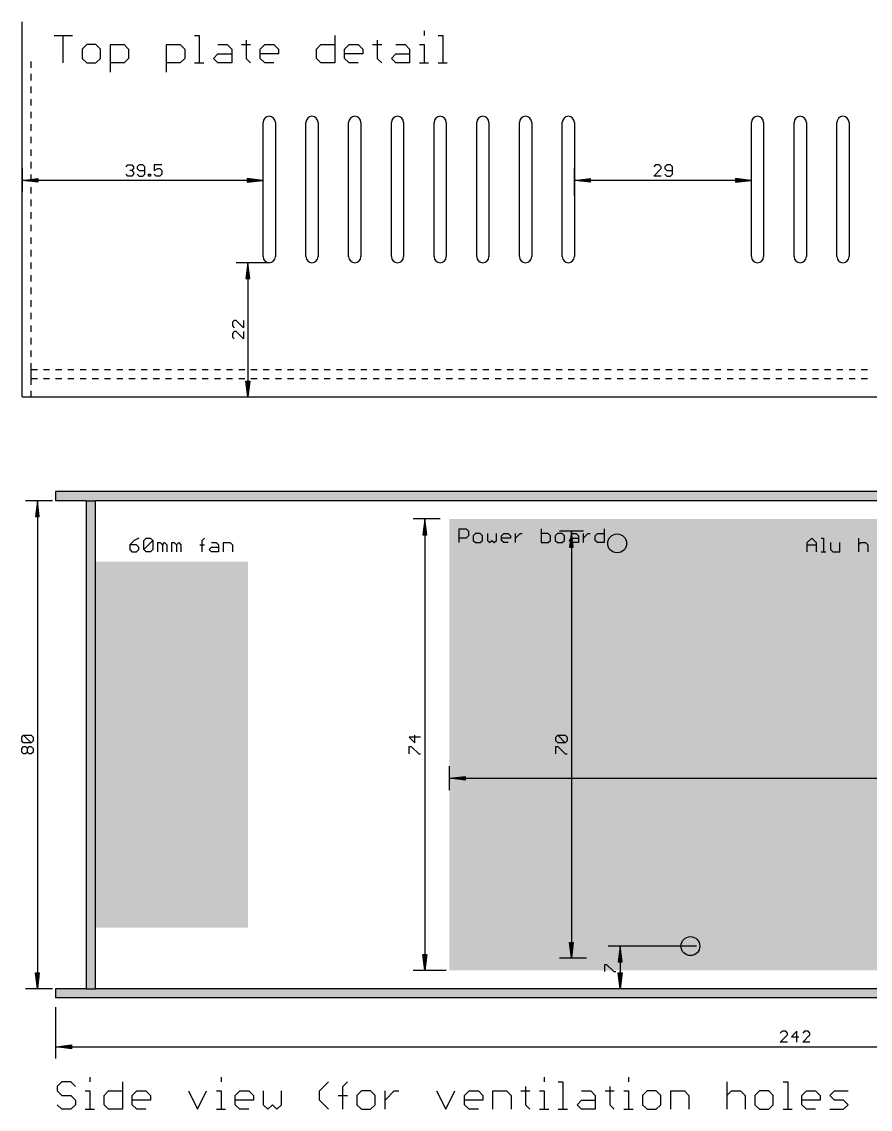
# Model space of a CAD drawing. Extents: x -7 to 590, y -63 to 445.
# Drawn here: x 300.4 to 439.5, y -19.7 to 158.5 of the extents above; entities that cross this region are included whole.
import ezdxf

# ---------------------------------------------------------------- set-up
doc = ezdxf.new("R2010")
doc.units = 0
for name, color, linetype in [('113', 4, 'CONTINUOUS'), ('114', 253, 'CONTINUOUS'), ('115', 82, 'CONTINUOUS'), ('117', 253, 'CONTINUOUS'), ('135', 253, 'CONTINUOUS'), ('20', 7, 'CONTINUOUS'), ('47', 2, 'CONTINUOUS')]:
    doc.layers.add(name, color=color, linetype=linetype)

# ---------------------------------------------------------------- blocks, each defined once
blk = doc.blocks.new('RECT')
blk.add_solid([(-0.5, -0.5), (0.5, -0.5), (-0.5, 0.5), (0.5, 0.5)])

msp = doc.modelspace()

# ---------------------------------------------------------------- linework, layer by layer
at = {"layer": '113'}
for p, q in [((340, 120), (340, 142)), ((342, 142), (342, 120)), ((347, 120), (347, 142)), ((349, 142), (349, 120)), ((354, 120), (354, 142)), ((356, 142), (356, 120)), ((361, 120), (361, 142)), ((363, 142), (363, 120)), ((368, 120), (368, 142)), ((370, 142), (370, 120)), ((375, 120), (375, 142)), ((377, 142), (377, 120)), ((382, 120), (382, 142)), ((384, 142), (384, 120)), ((389, 120), (389, 142)), ((391, 142), (391, 120)), ((420, 120), (420, 142)), ((422, 142), (422, 120)), ((427, 120), (427, 142)), ((429, 142), (429, 120)), ((434, 120), (434, 142)), ((436, 142), (436, 120))]:
    msp.add_line(p, q, dxfattribs=at)
for centre, start, end in [((341, 142), 90, 180), ((341, 142), 0, 90), ((348, 142), 90, 180), ((348, 142), 0, 90), ((355, 142), 90, 180), ((355, 142), 0, 90), ((362, 142), 90, 180), ((362, 142), 0, 90), ((369, 142), 90, 180), ((369, 142), 0, 90), ((376, 142), 90, 180), ((376, 142), 0, 90), ((383, 142), 90, 180), ((383, 142), 0, 90), ((390, 142), 90, 180), ((390, 142), 0, 90), ((421, 142), 90, 180), ((421, 142), 0, 90), ((428, 142), 90, 180), ((428, 142), 0, 90), ((435, 142), 90, 180), ((435, 142), 0, 90), ((341, 120), 180, 270), ((341, 120), 270, 0), ((348, 120), 180, 270), ((348, 120), 270, 0), ((355, 120), 180, 270), ((355, 120), 270, 0), ((362, 120), 180, 270), ((362, 120), 270, 0), ((369, 120), 180, 270), ((369, 120), 270, 0), ((376, 120), 180, 270), ((376, 120), 270, 0), ((383, 120), 180, 270), ((383, 120), 270, 0), ((390, 120), 180, 270), ((390, 120), 270, 0), ((421, 120), 180, 270), ((421, 120), 270, 0), ((428, 120), 180, 270), ((428, 120), 270, 0), ((435, 120), 180, 270), ((435, 120), 270, 0)]:
    msp.add_arc(centre, 1, start, end, dxfattribs=at)
at = {"layer": '115'}
for centre in [(398, 73), (410, 7)]:
    msp.add_circle(centre, 1.55, dxfattribs=at)
at = {"layer": '135'}
for p, q in [((372.127, 73.127), (372.127, 75.3749)), ((372.127, 75.3749), (373.251, 75.3749)), ((373.251, 75.3749), (373.6256, 75.0003)), ((373.6256, 75.0003), (373.6256, 74.251)), ((385.5551, 75.3749), (385.5551, 73.127)), ((395.8779, 75.3749), (395.8779, 73.127)), ((318.8763, 73.5003), (318.127, 72.751)), ((319.6256, 73.8749), (318.8763, 73.5003)), ((320.429, 73.5003), (320.8036, 73.8749)), ((320.429, 72.0017), (320.429, 73.5003)), ((320.429, 72.0017), (321.9276, 73.5003)), ((320.8036, 73.8749), (321.5529, 73.8749)), ((321.5529, 73.8749), (321.9276, 73.5003)), ((321.9276, 73.5003), (321.9276, 72.0017)), ((322.7309, 71.627), (322.7309, 73.1256)), ((322.7309, 73.1256), (323.1056, 73.1256)), ((323.1056, 73.1256), (323.4802, 72.751)), ((323.4802, 72.751), (323.8549, 73.1256)), ((323.8549, 73.1256), (324.2295, 72.751)), ((325.0329, 71.627), (325.0329, 73.1256)), ((325.0329, 73.1256), (325.4076, 73.1256)), ((325.4076, 73.1256), (325.7822, 72.751)), ((325.7822, 72.751), (326.1569, 73.1256)), ((326.1569, 73.1256), (326.5315, 72.751)), ((330.0115, 73.5003), (330.3861, 73.8749)), ((330.0115, 71.627), (330.0115, 73.5003)), ((331.5461, 73.1256), (332.2954, 73.1256)), ((332.2954, 73.1256), (332.6701, 72.751)), ((333.4734, 71.627), (333.4734, 73.1256)), ((333.4734, 73.1256), (334.5974, 73.1256)), ((334.5974, 73.1256), (334.9721, 72.751)), ((373.251, 73.8763), (372.127, 73.8763)), ((373.6256, 74.251), (373.251, 73.8763)), ((374.8036, 74.6256), (374.429, 74.251)), ((374.429, 74.251), (374.429, 73.5017)), ((374.429, 73.5017), (374.8036, 73.127)), ((375.5529, 74.6256), (374.8036, 74.6256)), ((374.8036, 73.127), (375.5529, 73.127)), ((375.9276, 74.251), (375.5529, 74.6256)), ((375.5529, 73.127), (375.9276, 73.5017)), ((375.9276, 73.5017), (375.9276, 74.251)), ((376.7309, 74.6256), (376.7309, 73.5017)), ((376.7309, 73.5017), (377.1056, 73.127)), ((377.1056, 73.127), (377.4802, 73.5017)), ((377.4802, 73.5017), (377.8549, 73.127)), ((377.8549, 73.127), (378.2295, 73.5017)), ((378.2295, 73.5017), (378.2295, 74.6256)), ((379.0329, 74.251), (379.4076, 74.6256)), ((379.0329, 73.5017), (379.0329, 74.251)), ((380.5315, 73.8763), (379.0329, 73.8763)), ((379.4076, 73.127), (379.0329, 73.5017)), ((379.4076, 74.6256), (380.1569, 74.6256)), ((380.1569, 73.127), (379.4076, 73.127)), ((380.1569, 74.6256), (380.5315, 74.251)), ((380.5315, 74.251), (380.5315, 73.8763)), ((381.3349, 73.127), (381.3349, 74.6256)), ((381.3349, 73.8763), (382.0842, 74.6256)), ((382.0842, 74.6256), (382.4588, 74.6256)), ((386.6791, 74.6256), (385.5551, 74.6256)), ((385.5551, 73.127), (386.6791, 73.127)), ((387.0537, 74.251), (386.6791, 74.6256)), ((386.6791, 73.127), (387.0537, 73.5017)), ((387.0537, 73.5017), (387.0537, 74.251)), ((388.2318, 74.6256), (387.8571, 74.251)), ((387.8571, 74.251), (387.8571, 73.5017)), ((387.8571, 73.5017), (388.2318, 73.127)), ((388.9811, 74.6256), (388.2318, 74.6256)), ((388.2318, 73.127), (388.9811, 73.127)), ((389.3557, 74.251), (388.9811, 74.6256)), ((388.9811, 73.127), (389.3557, 73.5017)), ((389.3557, 73.5017), (389.3557, 74.251)), ((390.1591, 73.5017), (390.5337, 73.8763)), ((390.5337, 73.127), (390.1591, 73.5017)), ((390.5337, 74.6256), (391.283, 74.6256)), ((390.5337, 73.8763), (391.6577, 73.8763)), ((391.6577, 73.127), (390.5337, 73.127)), ((391.283, 74.6256), (391.6577, 74.251)), ((391.6577, 74.251), (391.6577, 73.127)), ((392.461, 73.127), (392.461, 74.6256)), ((392.461, 73.8763), (393.2103, 74.6256)), ((393.2103, 74.6256), (393.585, 74.6256)), ((394.3793, 74.251), (394.754, 74.6256)), ((394.3793, 73.5017), (394.3793, 74.251)), ((394.754, 73.127), (394.3793, 73.5017)), ((394.754, 74.6256), (395.8779, 74.6256)), ((395.8779, 73.127), (394.754, 73.127)), ((429.127, 73.1256), (429.8763, 73.8749)), ((429.127, 71.627), (429.127, 73.1256)), ((429.8763, 73.8749), (430.6256, 73.1256)), ((430.6256, 73.1256), (430.6256, 71.627)), ((431.429, 73.8749), (431.8036, 73.8749)), ((431.8036, 73.8749), (431.8036, 71.627)), ((432.9636, 73.1256), (432.9636, 72.0017)), ((434.4622, 71.627), (434.4622, 73.1256)), ((437.5675, 73.8749), (437.5675, 71.627)), ((437.5675, 72.751), (437.9422, 73.1256)), ((437.9422, 73.1256), (438.6915, 73.1256)), ((438.6915, 73.1256), (439.0662, 72.751)), ((318.127, 72.751), (318.127, 72.0017)), ((319.251, 72.751), (318.127, 72.751)), ((318.127, 72.0017), (318.5017, 71.627)), ((318.5017, 71.627), (319.251, 71.627)), ((319.6256, 72.3763), (319.251, 72.751)), ((319.251, 71.627), (319.6256, 72.0017)), ((319.6256, 72.0017), (319.6256, 72.3763)), ((320.8036, 71.627), (320.429, 72.0017)), ((321.5529, 71.627), (320.8036, 71.627)), ((321.9276, 72.0017), (321.5529, 71.627)), ((323.4802, 72.751), (323.4802, 71.627)), ((324.2295, 72.751), (324.2295, 71.627)), ((325.7822, 72.751), (325.7822, 71.627)), ((326.5315, 72.751), (326.5315, 71.627)), ((329.6368, 72.751), (330.3861, 72.751)), ((331.1715, 72.0017), (331.5461, 72.3763)), ((331.5461, 71.627), (331.1715, 72.0017)), ((331.5461, 72.3763), (332.6701, 72.3763)), ((332.6701, 71.627), (331.5461, 71.627)), ((332.6701, 72.751), (332.6701, 71.627)), ((334.9721, 72.751), (334.9721, 71.627)), ((429.127, 72.751), (430.6256, 72.751)), ((431.429, 71.627), (432.1783, 71.627)), ((432.9636, 72.0017), (433.3383, 71.627)), ((433.3383, 71.627), (434.4622, 71.627)), ((439.0662, 72.751), (439.0662, 71.627))]:
    msp.add_line(p, q, dxfattribs=at)
at = {"layer": '20'}
for p, q in [((300.5, 97), (300.5, 158.5)), ((302, 150.94), (302, 152)), ((302, 148.88), (302, 149.94)), ((302, 146.82), (302, 147.88)), ((302, 144.76), (302, 145.82)), ((302, 142.7), (302, 143.76)), ((302, 140.64), (302, 141.7)), ((302, 138.58), (302, 139.64)), ((302, 136.52), (302, 137.58)), ((302, 134.46), (302, 135.52)), ((302, 132.4), (302, 133.46)), ((302, 130.34), (302, 131.4)), ((302, 128.28), (302, 129.34)), ((302, 126.22), (302, 127.28)), ((302, 124.16), (302, 125.22)), ((302, 122.1), (302, 123.16)), ((302, 120.04), (302, 121.1)), ((302, 117.98), (302, 119.04)), ((302, 115.92), (302, 116.98)), ((302, 113.86), (302, 114.92)), ((302, 111.8), (302, 112.86)), ((302, 109.74), (302, 110.8)), ((302, 107.68), (302, 108.74)), ((302, 105.62), (302, 106.68)), ((302, 103.56), (302, 104.62)), ((302, 101.5), (302, 102.56)), ((302, 101.5), (303, 101.5)), ((302, 100), (302, 101.5)), ((302, 99), (302, 100)), ((302, 100), (303, 100)), ((304, 101.5), (305, 101.5)), ((304, 100), (305, 100)), ((306, 101.5), (307, 101.5)), ((306, 100), (307, 100)), ((308, 101.5), (309, 101.5)), ((308, 100), (309, 100)), ((310, 101.5), (311, 101.5)), ((310, 100), (311, 100)), ((312, 101.5), (313, 101.5)), ((312, 100), (313, 100)), ((314, 101.5), (315, 101.5)), ((314, 100), (315, 100)), ((316, 101.5), (317, 101.5)), ((316, 100), (317, 100)), ((318, 101.5), (319, 101.5)), ((318, 100), (319, 100)), ((320, 101.5), (321, 101.5)), ((320, 100), (321, 100)), ((322, 101.5), (323, 101.5)), ((322, 100), (323, 100)), ((324, 101.5), (325, 101.5)), ((324, 100), (325, 100)), ((326, 101.5), (327, 101.5)), ((326, 100), (327, 100)), ((328, 101.5), (329, 101.5)), ((328, 100), (329, 100)), ((330, 101.5), (331, 101.5)), ((330, 100), (331, 100)), ((332, 101.5), (333, 101.5)), ((332, 100), (333, 100)), ((334, 101.5), (335, 101.5)), ((334, 100), (335, 100)), ((336, 101.5), (337, 101.5)), ((336, 100), (337, 100)), ((338, 101.5), (339, 101.5)), ((338, 100), (339, 100)), ((340, 101.5), (341, 101.5)), ((340, 100), (341, 100)), ((342, 101.5), (343, 101.5)), ((342, 100), (343, 100)), ((344, 101.5), (345, 101.5)), ((344, 100), (345, 100)), ((346, 101.5), (347, 101.5)), ((346, 100), (347, 100)), ((348, 101.5), (349, 101.5)), ((348, 100), (349, 100)), ((350, 101.5), (351, 101.5)), ((350, 100), (351, 100)), ((352, 101.5), (353, 101.5)), ((352, 100), (353, 100)), ((354, 101.5), (355, 101.5)), ((354, 100), (355, 100)), ((356, 101.5), (357, 101.5)), ((356, 100), (357, 100)), ((358, 101.5), (359, 101.5)), ((358, 100), (359, 100)), ((360, 101.5), (361, 101.5)), ((360, 100), (361, 100)), ((362, 101.5), (363, 101.5)), ((362, 100), (363, 100)), ((364, 101.5), (365, 101.5)), ((364, 100), (365, 100)), ((366, 101.5), (367, 101.5)), ((366, 100), (367, 100)), ((368, 101.5), (369, 101.5)), ((368, 100), (369, 100)), ((370, 101.5), (371, 101.5)), ((370, 100), (371, 100)), ((372, 101.5), (373, 101.5)), ((372, 100), (373, 100)), ((374, 101.5), (375, 101.5)), ((374, 100), (375, 100)), ((376, 101.5), (377, 101.5)), ((376, 100), (377, 100)), ((378, 101.5), (379, 101.5)), ((378, 100), (379, 100)), ((380, 101.5), (381, 101.5)), ((380, 100), (381, 100)), ((382, 101.5), (383, 101.5)), ((382, 100), (383, 100)), ((384, 101.5), (385, 101.5)), ((384, 100), (385, 100)), ((386, 101.5), (387, 101.5)), ((386, 100), (387, 100)), ((388, 101.5), (389, 101.5)), ((388, 100), (389, 100)), ((390, 101.5), (391, 101.5)), ((390, 100), (391, 100)), ((392, 101.5), (393, 101.5)), ((392, 100), (393, 100)), ((394, 101.5), (395, 101.5)), ((394, 100), (395, 100)), ((396, 101.5), (397, 101.5)), ((396, 100), (397, 100)), ((398, 101.5), (399, 101.5)), ((398, 100), (399, 100)), ((400, 101.5), (401, 101.5)), ((400, 100), (401, 100)), ((402, 101.5), (403, 101.5)), ((402, 100), (403, 100)), ((404, 101.5), (405, 101.5)), ((404, 100), (405, 100)), ((406, 101.5), (407, 101.5)), ((406, 100), (407, 100)), ((408, 101.5), (409, 101.5)), ((408, 100), (409, 100)), ((410, 101.5), (411, 101.5)), ((410, 100), (411, 100)), ((412, 101.5), (413, 101.5)), ((412, 100), (413, 100)), ((414, 101.5), (415, 101.5)), ((414, 100), (415, 100)), ((416, 101.5), (417, 101.5)), ((416, 100), (417, 100)), ((418, 101.5), (419, 101.5)), ((418, 100), (419, 100)), ((420, 101.5), (421, 101.5)), ((420, 100), (421, 100)), ((422, 101.5), (423, 101.5)), ((422, 100), (423, 100)), ((424, 101.5), (425, 101.5)), ((424, 100), (425, 100)), ((426, 101.5), (427, 101.5)), ((426, 100), (427, 100)), ((428, 101.5), (429, 101.5)), ((428, 100), (429, 100)), ((430, 101.5), (431, 101.5)), ((430, 100), (431, 100)), ((432, 101.5), (433, 101.5)), ((432, 100), (433, 100)), ((434, 101.5), (435, 101.5)), ((434, 100), (435, 100)), ((436, 101.5), (437, 101.5)), ((436, 100), (437, 100)), ((438, 101.5), (439, 101.5)), ((438, 100), (439, 100)), ((300.5, 97), (302, 97)), ((302, 97), (302, 98)), ((302, 97), (589, 97)), ((306, 81.5), (306, 80)), ((488, 81.5), (306, 81.5)), ((311, 80), (306, 80)), ((311, 80), (311, 0)), ((311, 80), (312.5, 80)), ((312.5, 0), (312.5, 80)), ((488, 80), (312.5, 80)), ((311, 0), (306, 0)), ((306, 0), (306, -1.5)), ((311, 0), (312.5, 0)), ((488, 0), (312.5, 0)), ((488, -1.5), (306, -1.5))]:
    msp.add_line(p, q, dxfattribs=at)
at = {"layer": '47'}
for p, q in [((366.3544, 156.9991), (366.3544, 156.2498)), ((305.754, 156.2498), (308.7512, 156.2498)), ((307.2526, 151.754), (307.2526, 156.2498)), ((328.7737, 156.2498), (329.523, 156.2498)), ((329.523, 156.2498), (329.523, 151.754)), ((337.1962, 155.5005), (337.1962, 152.5033)), ((351.7213, 156.2498), (351.7213, 151.754)), ((358.6812, 155.5005), (358.6812, 152.5033)), ((368.6744, 156.2498), (369.4237, 156.2498)), ((369.4237, 156.2498), (369.4237, 151.754)), ((311.1072, 154.7512), (310.3579, 154.0019)), ((310.3579, 154.0019), (310.3579, 152.5033)), ((312.6059, 154.7512), (311.1072, 154.7512)), ((313.3552, 154.0019), (312.6059, 154.7512)), ((313.3552, 152.5033), (313.3552, 154.0019)), ((314.9619, 150.2554), (314.9619, 154.7512)), ((314.9619, 154.7512), (317.2098, 154.7512)), ((317.2098, 154.7512), (317.9591, 154.0019)), ((317.9591, 154.0019), (317.9591, 152.5033)), ((324.1697, 150.2554), (324.1697, 154.7512)), ((324.1697, 154.7512), (326.4177, 154.7512)), ((326.4177, 154.7512), (327.167, 154.0019)), ((327.167, 154.0019), (327.167, 152.5033)), ((332.5923, 154.7512), (334.0909, 154.7512)), ((334.0909, 154.7512), (334.8402, 154.0019)), ((334.8402, 154.0019), (334.8402, 151.754)), ((336.4469, 154.7512), (337.9455, 154.7512)), ((339.5162, 154.0019), (340.2655, 154.7512)), ((339.5162, 152.5033), (339.5162, 154.0019)), ((340.2655, 154.7512), (341.7641, 154.7512)), ((341.7641, 154.7512), (342.5134, 154.0019)), ((342.5134, 154.0019), (342.5134, 153.2526)), ((348.7241, 154.0019), (349.4734, 154.7512)), ((348.7241, 152.5033), (348.7241, 154.0019)), ((349.4734, 154.7512), (351.7213, 154.7512)), ((353.328, 154.0019), (354.0773, 154.7512)), ((353.328, 152.5033), (353.328, 154.0019)), ((354.0773, 154.7512), (355.5759, 154.7512)), ((355.5759, 154.7512), (356.3252, 154.0019)), ((356.3252, 154.0019), (356.3252, 153.2526)), ((357.9319, 154.7512), (359.4305, 154.7512)), ((361.7505, 154.7512), (363.2491, 154.7512)), ((363.2491, 154.7512), (363.9984, 154.0019)), ((363.9984, 154.0019), (363.9984, 151.754)), ((365.6051, 154.7512), (366.3544, 154.7512)), ((366.3544, 154.7512), (366.3544, 151.754)), ((310.3579, 152.5033), (311.1072, 151.754)), ((311.1072, 151.754), (312.6059, 151.754)), ((312.6059, 151.754), (313.3552, 152.5033)), ((317.2098, 151.754), (314.9619, 151.754)), ((317.9591, 152.5033), (317.2098, 151.754)), ((326.4177, 151.754), (324.1697, 151.754)), ((327.167, 152.5033), (326.4177, 151.754)), ((328.7737, 151.754), (330.2723, 151.754)), ((331.843, 152.5033), (332.5923, 153.2526)), ((332.5923, 151.754), (331.843, 152.5033)), ((332.5923, 153.2526), (334.8402, 153.2526)), ((334.8402, 151.754), (332.5923, 151.754)), ((337.1962, 152.5033), (337.9455, 151.754)), ((342.5134, 153.2526), (339.5162, 153.2526)), ((340.2655, 151.754), (339.5162, 152.5033)), ((341.7641, 151.754), (340.2655, 151.754)), ((349.4734, 151.754), (348.7241, 152.5033)), ((351.7213, 151.754), (349.4734, 151.754)), ((356.3252, 153.2526), (353.328, 153.2526)), ((354.0773, 151.754), (353.328, 152.5033)), ((355.5759, 151.754), (354.0773, 151.754)), ((358.6812, 152.5033), (359.4305, 151.754)), ((361.0012, 152.5033), (361.7505, 153.2526)), ((361.7505, 151.754), (361.0012, 152.5033)), ((361.7505, 153.2526), (363.9984, 153.2526)), ((363.9984, 151.754), (361.7505, 151.754)), ((365.6051, 151.754), (367.1038, 151.754)), ((368.6744, 151.754), (370.173, 151.754)), ((300.5, 134.5), (300.5, 130.55)), ((317.5369, 134.7472), (317.8451, 135.0554)), ((317.8451, 135.0554), (318.4615, 135.0554)), ((318.4615, 134.1308), (318.1533, 134.1308)), ((318.4615, 135.0554), (318.7697, 134.7472)), ((318.7697, 134.439), (318.4615, 134.1308)), ((318.4615, 134.1308), (318.7697, 133.8226)), ((318.7697, 134.7472), (318.7697, 134.439)), ((318.7697, 133.8226), (318.7697, 133.5144)), ((319.6866, 135.0554), (319.3784, 134.7472)), ((319.3784, 134.7472), (319.3784, 134.439)), ((319.3784, 134.439), (319.6866, 134.1308)), ((320.303, 135.0554), (319.6866, 135.0554)), ((319.6866, 134.1308), (320.6112, 134.1308)), ((320.6112, 134.7472), (320.303, 135.0554)), ((320.6112, 133.5144), (320.6112, 134.7472)), ((323.3736, 135.0554), (322.1408, 135.0554)), ((322.1408, 135.0554), (322.1408, 134.1308)), ((322.1408, 134.1308), (322.7572, 134.439)), ((322.7572, 134.439), (323.0654, 134.439)), ((323.0654, 134.439), (323.3736, 134.1308)), ((323.3736, 134.1308), (323.3736, 133.5144)), ((340, 131), (340, 134.45)), ((391, 130), (391, 134.45)), ((404.2911, 135.0554), (403.9829, 134.7472)), ((403.9829, 133.2062), (405.2157, 134.439)), ((404.9075, 135.0554), (404.2911, 135.0554)), ((405.2157, 134.7472), (404.9075, 135.0554)), ((405.2157, 134.439), (405.2157, 134.7472)), ((406.1327, 135.0554), (405.8245, 134.7472)), ((405.8245, 134.7472), (405.8245, 134.439)), ((405.8245, 134.439), (406.1327, 134.1308)), ((406.7491, 135.0554), (406.1327, 135.0554)), ((406.1327, 134.1308), (407.0573, 134.1308)), ((407.0573, 134.7472), (406.7491, 135.0554)), ((407.0573, 133.5144), (407.0573, 134.7472)), ((420, 130.5), (420, 134.45)), ((300.565, 132.5), (303.1, 132.8192)), ((300.565, 132.5), (303.1, 132.76)), ((300.565, 132.5), (303.1, 132.63)), ((339.935, 132.5), (300.565, 132.5)), ((303.1, 132.1808), (300.565, 132.5)), ((303.1, 132.37), (300.565, 132.5)), ((303.1, 132.24), (300.565, 132.5)), ((303.1, 132.8192), (303.1, 132.1808)), ((317.8451, 133.2062), (317.5369, 133.5144)), ((318.4615, 133.2062), (317.8451, 133.2062)), ((318.7697, 133.5144), (318.4615, 133.2062)), ((319.3784, 133.5144), (319.6866, 133.2062)), ((319.6866, 133.2062), (320.303, 133.2062)), ((320.303, 133.2062), (320.6112, 133.5144)), ((321.22, 133.2062), (321.22, 133.5144)), ((321.22, 133.5144), (321.5282, 133.5144)), ((321.5282, 133.2062), (321.22, 133.2062)), ((321.5282, 133.5144), (321.5282, 133.2062)), ((322.449, 133.2062), (322.1408, 133.5144)), ((323.0654, 133.2062), (322.449, 133.2062)), ((323.3736, 133.5144), (323.0654, 133.2062)), ((339.935, 132.5), (337.4, 132.8192)), ((337.4, 132.8192), (337.4, 132.1808)), ((339.935, 132.5), (337.4, 132.76)), ((339.935, 132.5), (337.4, 132.63)), ((337.4, 132.1808), (339.935, 132.5)), ((337.4, 132.37), (339.935, 132.5)), ((337.4, 132.24), (339.935, 132.5)), ((391.065, 132.5), (393.6, 132.8192)), ((391.065, 132.5), (393.6, 132.76)), ((391.065, 132.5), (393.6, 132.63)), ((419.935, 132.5), (391.065, 132.5)), ((393.6, 132.1808), (391.065, 132.5)), ((393.6, 132.37), (391.065, 132.5)), ((393.6, 132.24), (391.065, 132.5)), ((393.6, 132.8192), (393.6, 132.1808)), ((405.2157, 133.2062), (403.9829, 133.2062)), ((405.8245, 133.5144), (406.1327, 133.2062)), ((406.1327, 133.2062), (406.7491, 133.2062)), ((406.7491, 133.2062), (407.0573, 133.5144)), ((419.935, 132.5), (417.4, 132.8192)), ((417.4, 132.8192), (417.4, 132.1808)), ((419.935, 132.5), (417.4, 132.76)), ((419.935, 132.5), (417.4, 132.63)), ((417.4, 132.1808), (419.935, 132.5)), ((417.4, 132.37), (419.935, 132.5)), ((417.4, 132.24), (419.935, 132.5)), ((341, 119), (335.55, 119)), ((337.5, 118.935), (337.1808, 116.4)), ((337.5, 118.935), (337.24, 116.4)), ((337.5, 118.935), (337.37, 116.4)), ((337.5, 118.935), (337.5, 97.065)), ((337.8192, 116.4), (337.5, 118.935)), ((337.63, 116.4), (337.5, 118.935)), ((337.76, 116.4), (337.5, 118.935)), ((337.1808, 116.4), (337.8192, 116.4)), ((335.2698, 109.5488), (334.9701, 109.2491)), ((334.9701, 109.2491), (334.9701, 108.6496)), ((335.5695, 109.5488), (335.2698, 109.5488)), ((336.7684, 108.3499), (335.5695, 109.5488)), ((336.7684, 109.5488), (336.7684, 108.3499)), ((334.9701, 108.6496), (335.2698, 108.3499)), ((335.2698, 107.7072), (334.9701, 107.4075)), ((334.9701, 107.4075), (334.9701, 106.8081)), ((335.5695, 107.7072), (335.2698, 107.7072)), ((336.7684, 106.5083), (335.5695, 107.7072)), ((336.7684, 107.7072), (336.7684, 106.5083)), ((334.9701, 106.8081), (335.2698, 106.5083)), ((337.5, 97.065), (337.1808, 99.6)), ((337.1808, 99.6), (337.8192, 99.6)), ((337.5, 97.065), (337.24, 99.6)), ((337.5, 97.065), (337.37, 99.6)), ((337.8192, 99.6), (337.5, 97.065)), ((337.63, 99.6), (337.5, 97.065)), ((337.76, 99.6), (337.5, 97.065)), ((314.5, 97), (339.45, 97)), ((305.5, 80), (301.05, 80)), ((303, 79.935), (302.6808, 77.4)), ((303, 79.935), (302.74, 77.4)), ((303, 79.935), (302.87, 77.4)), ((303, 79.935), (303, 0.065)), ((303.3192, 77.4), (303, 79.935)), ((303.13, 77.4), (303, 79.935)), ((303.26, 77.4), (303, 79.935)), ((302.6808, 77.4), (303.3192, 77.4)), ((369, 77), (364.55, 77)), ((366.5, 76.935), (366.1808, 74.4)), ((366.5, 76.935), (366.24, 74.4)), ((366.5, 76.935), (366.37, 74.4)), ((366.5, 76.935), (366.5, 3.065)), ((366.8192, 74.4), (366.5, 76.935)), ((366.63, 74.4), (366.5, 76.935)), ((366.76, 74.4), (366.5, 76.935)), ((392.5, 75), (388.55, 75)), ((390.5, 74.935), (390.1808, 72.4)), ((390.5, 74.935), (390.24, 72.4)), ((390.5, 74.935), (390.37, 72.4)), ((390.5, 74.935), (390.5, 5.065)), ((390.8192, 72.4), (390.5, 74.935)), ((390.63, 72.4), (390.5, 74.935)), ((390.76, 72.4), (390.5, 74.935)), ((366.1808, 74.4), (366.8192, 74.4)), ((390.1808, 72.4), (390.8192, 72.4)), ((300.4446, 41.2491), (300.7528, 41.5573)), ((300.4446, 40.6327), (300.4446, 41.2491)), ((300.7528, 41.5573), (301.9856, 41.5573)), ((301.9856, 40.3245), (300.7528, 41.5573)), ((301.9856, 41.5573), (302.2938, 41.2491)), ((302.2938, 41.2491), (302.2938, 40.6327)), ((365.7938, 41.2491), (363.9446, 41.2491)), ((363.9446, 41.2491), (364.8692, 40.3245)), ((364.8692, 40.3245), (364.8692, 41.5573)), ((387.9446, 41.2491), (388.2528, 41.5573)), ((387.9446, 40.6327), (387.9446, 41.2491)), ((388.2528, 41.5573), (389.4856, 41.5573)), ((389.4856, 40.3245), (388.2528, 41.5573)), ((389.4856, 41.5573), (389.7938, 41.2491)), ((389.7938, 41.2491), (389.7938, 40.6327)), ((300.7528, 40.3245), (300.4446, 40.6327)), ((300.4446, 39.4075), (300.7528, 39.7157)), ((300.4446, 38.7911), (300.4446, 39.4075)), ((301.9856, 40.3245), (300.7528, 40.3245)), ((300.7528, 39.7157), (301.061, 39.7157)), ((301.061, 39.7157), (301.3692, 39.4075)), ((301.3692, 39.4075), (301.6774, 39.7157)), ((301.3692, 38.7911), (301.3692, 39.4075)), ((301.6774, 39.7157), (301.9856, 39.7157)), ((302.2938, 40.6327), (301.9856, 40.3245)), ((301.9856, 39.7157), (302.2938, 39.4075)), ((302.2938, 39.4075), (302.2938, 38.7911)), ((363.9446, 38.4829), (363.9446, 39.7157)), ((363.9446, 39.7157), (364.2528, 39.7157)), ((364.2528, 39.7157), (365.4856, 38.4829)), ((388.2528, 40.3245), (387.9446, 40.6327)), ((387.9446, 38.4829), (387.9446, 39.7157)), ((387.9446, 39.7157), (388.2528, 39.7157)), ((389.4856, 40.3245), (388.2528, 40.3245)), ((388.2528, 39.7157), (389.4856, 38.4829)), ((389.7938, 40.6327), (389.4856, 40.3245)), ((300.7528, 38.4829), (300.4446, 38.7911)), ((301.061, 38.4829), (300.7528, 38.4829)), ((301.3692, 38.7911), (301.061, 38.4829)), ((301.6774, 38.4829), (301.3692, 38.7911)), ((301.9856, 38.4829), (301.6774, 38.4829)), ((302.2938, 38.7911), (301.9856, 38.4829)), ((365.4856, 38.4829), (365.7938, 38.4829)), ((389.4856, 38.4829), (389.7938, 38.4829)), ((370.5, 36.5), (370.5, 32.55)), ((370.565, 34.5), (373.1, 34.8192)), ((370.565, 34.5), (373.1, 34.76)), ((370.565, 34.5), (373.1, 34.63)), ((370.565, 34.5), (520.435, 34.5)), ((373.1, 34.1808), (370.565, 34.5)), ((373.1, 34.37), (370.565, 34.5)), ((373.1, 34.24), (370.565, 34.5)), ((373.1, 34.8192), (373.1, 34.1808)), ((390.5, 5.065), (390.1808, 7.6)), ((390.1808, 7.6), (390.8192, 7.6)), ((390.5, 5.065), (390.24, 7.6)), ((390.5, 5.065), (390.37, 7.6)), ((390.8192, 7.6), (390.5, 5.065)), ((390.63, 7.6), (390.5, 5.065)), ((390.76, 7.6), (390.5, 5.065)), ((366.5, 3.065), (366.1808, 5.6)), ((366.1808, 5.6), (366.8192, 5.6)), ((366.5, 3.065), (366.24, 5.6)), ((366.5, 3.065), (366.37, 5.6)), ((366.8192, 5.6), (366.5, 3.065)), ((366.63, 5.6), (366.5, 3.065)), ((366.76, 5.6), (366.5, 3.065)), ((411, 7), (396.55, 7)), ((398.5, 6.935), (398.1808, 4.4)), ((398.5, 6.935), (398.24, 4.4)), ((398.5, 6.935), (398.37, 4.4)), ((398.5, 6.935), (398.5, 0.065)), ((398.8192, 4.4), (398.5, 6.935)), ((398.63, 4.4), (398.5, 6.935)), ((398.76, 4.4), (398.5, 6.935)), ((393, 5), (388.55, 5)), ((395.9701, 2.8072), (395.9701, 4.0061)), ((395.9701, 4.0061), (396.2698, 4.0061)), ((396.2698, 4.0061), (397.4687, 2.8072)), ((398.1808, 4.4), (398.8192, 4.4)), ((303, 0.065), (302.6808, 2.6)), ((302.6808, 2.6), (303.3192, 2.6)), ((303, 0.065), (302.74, 2.6)), ((303, 0.065), (302.87, 2.6)), ((303.3192, 2.6), (303, 0.065)), ((303.13, 2.6), (303, 0.065)), ((303.26, 2.6), (303, 0.065)), ((370, 3), (364.55, 3)), ((397.4687, 2.8072), (397.7684, 2.8072)), ((398.5, 0.065), (398.1808, 2.6)), ((398.1808, 2.6), (398.8192, 2.6)), ((398.5, 0.065), (398.24, 2.6)), ((398.5, 0.065), (398.37, 2.6)), ((398.8192, 2.6), (398.5, 0.065)), ((398.63, 2.6), (398.5, 0.065)), ((398.76, 2.6), (398.5, 0.065)), ((305.5, 0), (301.05, 0)), ((399.5, 0), (396.55, 0)), ((306, -3), (306, -11.45)), ((425.0137, -6.9701), (424.7139, -7.2698)), ((425.6131, -6.9701), (425.0137, -6.9701)), ((425.9128, -7.2698), (425.6131, -6.9701)), ((427.4547, -6.9701), (426.5555, -7.8692)), ((427.4547, -8.7684), (427.4547, -6.9701)), ((428.6968, -6.9701), (428.3971, -7.2698)), ((429.2962, -6.9701), (428.6968, -6.9701)), ((429.596, -7.2698), (429.2962, -6.9701)), ((424.7139, -8.7684), (425.9128, -7.5695)), ((425.9128, -8.7684), (424.7139, -8.7684)), ((425.9128, -7.5695), (425.9128, -7.2698)), ((426.5555, -7.8692), (427.7544, -7.8692)), ((428.3971, -8.7684), (429.596, -7.5695)), ((429.596, -8.7684), (428.3971, -8.7684)), ((429.596, -7.5695), (429.596, -7.2698)), ((306.065, -9.5), (308.6, -9.1808)), ((306.065, -9.5), (308.6, -9.24)), ((306.065, -9.5), (308.6, -9.37)), ((306.065, -9.5), (547.935, -9.5)), ((308.6, -9.8192), (306.065, -9.5)), ((308.6, -9.63), (306.065, -9.5)), ((308.6, -9.76), (306.065, -9.5)), ((308.6, -9.1808), (308.6, -9.8192)), ((307.0033, -15.2502), (306.254, -15.9995)), ((306.254, -15.9995), (306.254, -16.7488)), ((308.5019, -15.2502), (307.0033, -15.2502)), ((309.2512, -15.9995), (308.5019, -15.2502)), ((311.6072, -14.5009), (311.6072, -15.2502)), ((316.9245, -15.2502), (316.9245, -19.746)), ((333.0923, -14.5009), (333.0923, -15.2502)), ((349.2241, -16.7488), (350.7227, -15.2502)), ((353.0426, -15.9995), (353.792, -15.2502)), ((353.0426, -19.746), (353.0426, -15.9995)), ((382.9682, -15.9995), (382.9682, -18.9967)), ((386.0375, -14.5009), (386.0375, -15.2502)), ((388.3575, -15.2502), (389.1068, -15.2502)), ((389.1068, -15.2502), (389.1068, -19.746)), ((396.78, -15.9995), (396.78, -18.9967)), ((399.8493, -14.5009), (399.8493, -15.2502)), ((415.9811, -15.2502), (415.9811, -19.746)), ((425.189, -15.2502), (425.9383, -15.2502)), ((425.9383, -15.2502), (425.9383, -19.746)), ((306.254, -16.7488), (307.0033, -17.4981)), ((307.0033, -17.4981), (308.5019, -17.4981)), ((308.5019, -17.4981), (309.2512, -18.2474)), ((310.8579, -16.7488), (311.6072, -16.7488)), ((311.6072, -16.7488), (311.6072, -19.746)), ((313.9272, -17.4981), (314.6765, -16.7488)), ((313.9272, -18.9967), (313.9272, -17.4981)), ((314.6765, -16.7488), (316.9245, -16.7488)), ((318.5312, -17.4981), (319.2805, -16.7488)), ((318.5312, -18.9967), (318.5312, -17.4981)), ((319.2805, -16.7488), (320.7791, -16.7488)), ((320.7791, -16.7488), (321.5284, -17.4981)), ((321.5284, -17.4981), (321.5284, -18.2474)), ((327.739, -16.7488), (329.2376, -19.746)), ((329.2376, -19.746), (330.7363, -16.7488)), ((332.343, -16.7488), (333.0923, -16.7488)), ((333.0923, -16.7488), (333.0923, -19.746)), ((335.4122, -17.4981), (336.1616, -16.7488)), ((335.4122, -18.9967), (335.4122, -17.4981)), ((336.1616, -16.7488), (337.6602, -16.7488)), ((337.6602, -16.7488), (338.4095, -17.4981)), ((338.4095, -17.4981), (338.4095, -18.2474)), ((340.0162, -16.7488), (340.0162, -18.9967)), ((343.0134, -18.9967), (343.0134, -16.7488)), ((349.2241, -18.2474), (349.2241, -16.7488)), ((352.2933, -17.4981), (353.792, -17.4981)), ((356.1119, -16.7488), (355.3626, -17.4981)), ((355.3626, -17.4981), (355.3626, -18.9967)), ((357.6105, -16.7488), (356.1119, -16.7488)), ((358.3599, -17.4981), (357.6105, -16.7488)), ((358.3599, -18.9967), (358.3599, -17.4981)), ((359.9666, -19.746), (359.9666, -16.7488)), ((359.9666, -18.2474), (361.4652, -16.7488)), ((361.4652, -16.7488), (362.2145, -16.7488)), ((368.4071, -16.7488), (369.9057, -19.746)), ((369.9057, -19.746), (371.4043, -16.7488)), ((373.011, -17.4981), (373.7603, -16.7488)), ((373.011, -18.9967), (373.011, -17.4981)), ((373.7603, -16.7488), (375.259, -16.7488)), ((375.259, -16.7488), (376.0083, -17.4981)), ((376.0083, -17.4981), (376.0083, -18.2474)), ((377.615, -19.746), (377.615, -16.7488)), ((377.615, -16.7488), (379.8629, -16.7488)), ((379.8629, -16.7488), (380.6122, -17.4981)), ((380.6122, -17.4981), (380.6122, -19.746)), ((382.2189, -16.7488), (383.7175, -16.7488)), ((385.2882, -16.7488), (386.0375, -16.7488)), ((386.0375, -16.7488), (386.0375, -19.746)), ((392.1761, -16.7488), (393.6747, -16.7488)), ((393.6747, -16.7488), (394.424, -17.4981)), ((394.424, -17.4981), (394.424, -19.746)), ((396.0307, -16.7488), (397.5293, -16.7488)), ((399.1, -16.7488), (399.8493, -16.7488)), ((399.8493, -16.7488), (399.8493, -19.746)), ((402.9186, -16.7488), (402.1693, -17.4981)), ((402.1693, -17.4981), (402.1693, -18.9967)), ((404.4172, -16.7488), (402.9186, -16.7488)), ((405.1665, -17.4981), (404.4172, -16.7488)), ((405.1665, -18.9967), (405.1665, -17.4981)), ((406.7732, -19.746), (406.7732, -16.7488)), ((406.7732, -16.7488), (409.0211, -16.7488)), ((409.0211, -16.7488), (409.7704, -17.4981)), ((409.7704, -17.4981), (409.7704, -19.746)), ((415.9811, -17.4981), (416.7304, -16.7488)), ((416.7304, -16.7488), (418.229, -16.7488)), ((418.229, -16.7488), (418.9783, -17.4981)), ((418.9783, -17.4981), (418.9783, -19.746)), ((421.3343, -16.7488), (420.585, -17.4981)), ((420.585, -17.4981), (420.585, -18.9967)), ((422.8329, -16.7488), (421.3343, -16.7488)), ((423.5822, -17.4981), (422.8329, -16.7488)), ((423.5822, -18.9967), (423.5822, -17.4981)), ((428.2582, -17.4981), (429.0075, -16.7488)), ((428.2582, -18.9967), (428.2582, -17.4981)), ((429.0075, -16.7488), (430.5062, -16.7488)), ((430.5062, -16.7488), (431.2555, -17.4981)), ((431.2555, -17.4981), (431.2555, -18.2474)), ((432.8622, -17.4981), (433.6115, -16.7488)), ((433.6115, -18.2474), (432.8622, -17.4981)), ((433.6115, -16.7488), (435.8594, -16.7488)), ((307.0033, -19.746), (306.254, -18.9967)), ((309.2512, -18.9967), (308.5019, -19.746)), ((309.2512, -18.2474), (309.2512, -18.9967)), ((314.6765, -19.746), (313.9272, -18.9967)), ((321.5284, -18.2474), (318.5312, -18.2474)), ((319.2805, -19.746), (318.5312, -18.9967)), ((338.4095, -18.2474), (335.4122, -18.2474)), ((336.1616, -19.746), (335.4122, -18.9967)), ((340.0162, -18.9967), (340.7655, -19.746)), ((340.7655, -19.746), (341.5148, -18.9967)), ((341.5148, -18.9967), (342.2641, -19.746)), ((342.2641, -19.746), (343.0134, -18.9967)), ((350.7227, -19.746), (349.2241, -18.2474)), ((355.3626, -18.9967), (356.1119, -19.746)), ((357.6105, -19.746), (358.3599, -18.9967)), ((376.0083, -18.2474), (373.011, -18.2474)), ((373.7603, -19.746), (373.011, -18.9967)), ((382.9682, -18.9967), (383.7175, -19.746)), ((391.4268, -18.9967), (392.1761, -18.2474)), ((392.1761, -19.746), (391.4268, -18.9967)), ((392.1761, -18.2474), (394.424, -18.2474)), ((396.78, -18.9967), (397.5293, -19.746)), ((402.1693, -18.9967), (402.9186, -19.746)), ((404.4172, -19.746), (405.1665, -18.9967)), ((420.585, -18.9967), (421.3343, -19.746)), ((422.8329, -19.746), (423.5822, -18.9967)), ((431.2555, -18.2474), (428.2582, -18.2474)), ((429.0075, -19.746), (428.2582, -18.9967)), ((435.1101, -18.2474), (433.6115, -18.2474)), ((435.8594, -18.9967), (435.1101, -18.2474)), ((435.1101, -19.746), (435.8594, -18.9967)), ((308.5019, -19.746), (307.0033, -19.746)), ((310.8579, -19.746), (312.3565, -19.746)), ((316.9245, -19.746), (314.6765, -19.746)), ((320.7791, -19.746), (319.2805, -19.746)), ((332.343, -19.746), (333.8416, -19.746)), ((337.6602, -19.746), (336.1616, -19.746)), ((356.1119, -19.746), (357.6105, -19.746)), ((375.259, -19.746), (373.7603, -19.746)), ((385.2882, -19.746), (386.7868, -19.746)), ((388.3575, -19.746), (389.8561, -19.746)), ((394.424, -19.746), (392.1761, -19.746)), ((399.1, -19.746), (400.5986, -19.746)), ((402.9186, -19.746), (404.4172, -19.746)), ((421.3343, -19.746), (422.8329, -19.746)), ((425.189, -19.746), (426.6876, -19.746)), ((430.5062, -19.746), (429.0075, -19.746)), ((432.8622, -19.746), (435.1101, -19.746))]:
    msp.add_line(p, q, dxfattribs=at)

# ---------------------------------------------------------------- block references
at = {"layer": '114', "xscale": 74, "yscale": 20, "rotation": 90}
msp.add_blockref('RECT', (404, 40), dxfattribs=at)
at = {"layer": '115', "xscale": 150, "yscale": 74}
msp.add_blockref('RECT', (445.5, 40), dxfattribs=at)
at = {"layer": '117', "xscale": 60, "yscale": 25, "rotation": 270}
msp.add_blockref('RECT', (325, 40), dxfattribs=at)
at = {"layer": '20'}
for p, xscale, yscale in [((397, 80.75), 182, 1.5), ((311.75, 40), 1.5, 80), ((402.25, -0.75), 192.5, 1.5)]:
    msp.add_blockref('RECT', p, dxfattribs=dict(at, xscale=xscale, yscale=yscale))

doc.saveas('drawing.dxf')
